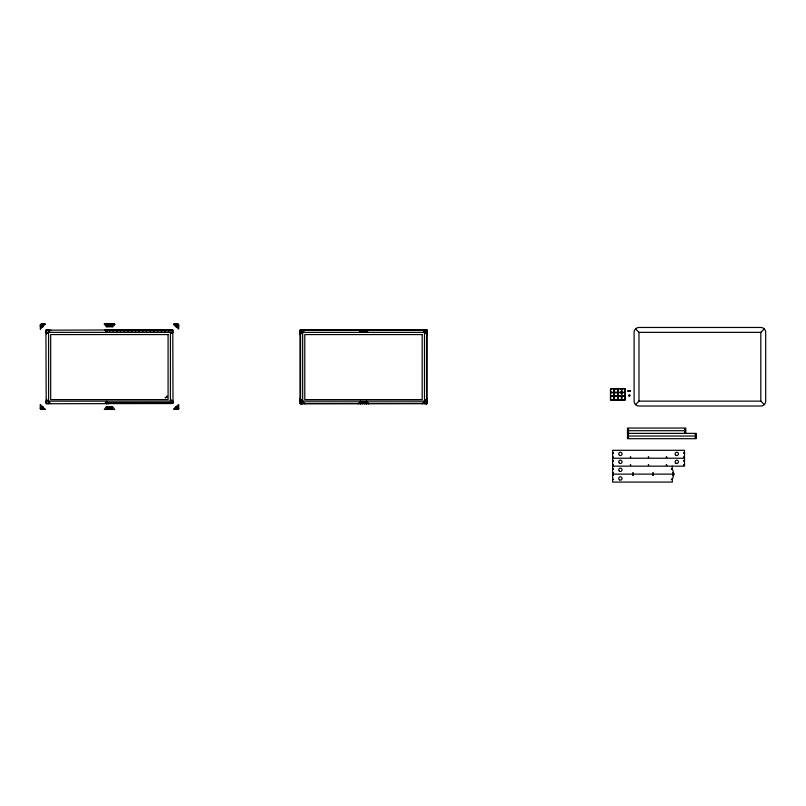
<?xml version="1.0" encoding="UTF-8"?>
<svg xmlns="http://www.w3.org/2000/svg" width="806" height="806" viewBox="0 0 806 806"><rect width="100%" height="100%" fill="white"/><g stroke="black" fill="none" stroke-linecap="round" stroke-linejoin="round"><path stroke-width="1.21" d="M300.567 403.806L300.013 403.252L300.013 330.248L300.567 329.624L304.89 329.624L299.943 334.571L300.285 329.765L427.049 329.906L426.948 403.695L300.567 403.877L299.943 403.252L299.943 398.93L304.89 403.877M672.426 466.17L672.204 468.357L673.977 474.119L672.204 479.892L672.426 482.079L612.62 482.079L612.62 450.302L684.516 450.302L684.516 466.17L612.62 466.17M610.525 389.993L611.593 388.895M610.525 393.691L611.593 392.593M615.29 388.895L614.232 389.993L613.074 388.895M613.074 392.411L614.142 391.323L615.29 392.411M610.525 397.388L611.593 396.29M615.29 392.593L614.232 393.691L613.074 392.593M618.998 388.895L617.93 389.993L616.771 388.895M613.074 396.109L614.142 395.021L615.29 396.109M616.771 392.411L617.839 391.323L618.998 392.411M615.29 396.29L614.232 397.388L613.074 396.29M618.998 392.593L617.93 393.691L616.771 392.593M622.695 388.895L621.628 389.993L620.469 388.895M613.074 399.806L614.142 398.718L615.29 399.806M616.771 396.109L617.839 395.021L618.998 396.109M620.469 392.411L621.537 391.323L622.695 392.411M618.998 396.29L617.93 397.388L616.771 396.29M622.695 392.593L621.628 393.691L620.469 392.593M616.771 399.806L617.839 398.718L618.998 399.806M620.469 396.109L621.537 395.021L622.695 396.109M624.176 392.411L625.285 391.323M622.695 396.29L621.628 397.388L620.469 396.29M620.469 399.806L621.537 398.718L622.695 399.806M624.176 396.109L625.285 395.021M624.176 399.806L625.285 398.718M40.3 325.483L41.711 324.072M177.28 409.428L178.69 408.017M178.066 409.428L178.69 408.803M299.943 331.034L301.343 329.624M366.69 332.354L368.805 329.624L358.368 329.624L360.484 332.354M360.484 401.146L358.368 403.877M425.83 403.877L427.23 402.476M426.616 403.877L427.17 402.698M635.521 404.612L638.987 401.146L760.814 401.146L764.279 404.612M635.521 328.888L638.987 332.354L760.814 332.354L764.279 328.888M45.247 324.143L41.479 324.143L40.371 325.251M104.276 324.143L114.704 324.143M173.733 324.143L177.511 324.143L178.62 325.251M106.835 324.697L112.155 324.697M110.16 325.11L110.754 325.402M110.16 325.261L110.754 325.261M108.246 325.402L108.83 325.402M107.803 325.553L107.359 324.959M108.246 325.553L108.83 325.553M109.425 325.553L109.868 324.959M107.803 325.705L107.208 324.959M108.095 325.705L111.782 325.705M108.095 325.846L111.933 325.846L111.933 324.818L107.057 324.818L107.057 325.846L108.095 326.138L108.095 324.959M40.371 326.803L43.03 326.803L43.03 324.143M178.62 326.803L175.96 326.803L175.96 324.143M40.3 329.029L45.247 324.072L40.925 324.072L40.3 324.697L40.371 329.029M50.778 330.248L46.466 330.248L46.466 334.52M104.629 330.248L172.514 330.248L172.514 332.767M364.262 330.661L364.846 330.954M45.912 330.803L46.466 330.803M107.621 330.803L173.068 330.803M300.013 330.803L300.567 330.803M362.337 330.803L362.932 331.105M364.262 330.803L364.846 330.803M426.616 330.803L427.17 330.803M362.337 330.954L362.932 330.954M361.894 331.246L361.3 331.246L361.451 330.51M362.186 331.246L365.884 331.246L365.884 330.51M362.186 331.397L366.025 331.397L366.025 330.359L361.159 330.359L361.159 331.397L362.186 331.689L362.186 330.51M45.912 332.354L173.068 332.354M300.013 332.354L427.17 332.354M427.23 334.571L422.284 329.624L426.616 329.624L427.17 330.248M625.234 389.993L624.176 388.895M628.267 390.608L628.599 391.051M610.485 391.323L611.593 392.411M610.515 392.472L625.244 392.472M610.485 392.502L625.285 392.502M625.234 393.691L624.176 392.593M610.485 395.021L611.593 396.109M625.234 397.388L624.176 396.29M165.361 397.6L166.358 397.6M610.485 398.718L611.593 399.806M427.23 398.93L422.284 403.877M610.515 399.867L625.244 399.867L625.285 388.804L610.485 388.804L610.485 399.897L625.285 399.897L625.244 388.835M45.912 401.146L173.068 401.146M300.013 401.146L427.17 401.146M364.987 402.103L361.148 402.103L361.148 403.141L366.025 403.141L366.025 402.103L364.987 401.811L364.987 402.99M361.29 402.254L364.987 402.254M365.279 402.254L365.874 402.99L365.279 402.406M363.657 402.406L363.214 402.99M364.252 402.406L364.836 402.406M45.912 402.698L46.466 402.698M107.621 402.698L173.068 402.698M300.013 402.698L300.567 402.698M362.327 402.698L362.922 402.698M362.922 402.849L362.327 402.849L362.771 402.547M361.29 402.99L361.884 402.406L361.884 402.99L365.279 402.99L365.279 401.962L365.138 402.99M50.778 403.252L46.466 403.252L46.466 398.98M104.629 403.252L172.514 403.252L172.514 400.743M427.17 403.252L300.567 403.252L300.567 330.248L426.616 330.248L426.616 403.806L426.062 403.252L426.062 403.806M40.3 404.481L45.247 409.428M40.371 406.698L43.03 406.698L43.03 409.357M178.62 406.698L175.96 406.698L175.96 409.357M110.896 407.655L107.057 407.655L107.057 408.692L111.923 408.692L111.923 407.655L110.896 407.362L110.896 408.541M110.896 407.806L107.198 407.806L107.198 408.541L107.792 407.947L107.792 408.541L111.188 408.541L111.188 407.504L111.037 408.541M111.188 407.806L111.782 407.806M110.15 407.947L110.744 408.098M111.188 407.947L111.782 408.541M40.371 408.249L41.479 409.357M108.236 408.249L108.82 408.249M177.511 409.357L178.62 408.803L178.69 404.481L173.733 408.803L173.733 409.428L178.066 409.357L178.62 408.249M108.236 408.39L108.82 408.39M106.835 408.803L112.155 408.803M45.247 409.357L40.925 409.428L40.3 408.803L40.371 404.481M627.491 430.706L685.745 430.706M627.491 433.366L696.283 433.366L696.283 438.696L627.491 438.696L627.491 428.046L685.745 428.046L685.745 433.366M627.491 436.036L696.283 436.036M612.62 458.231L684.516 458.231M612.62 474.119L673.977 474.119M425.83 329.624L427.23 331.034M366.69 401.146L368.805 403.877M299.943 402.476L301.343 403.877M177.28 324.072L178.69 325.483M178.066 408.249L178.62 408.803M177.511 408.803L178.066 409.357M40.3 408.017L41.711 409.428M760.814 332.354L760.814 401.146M638.987 332.354L638.987 401.146M629.939 391.051L629.829 390.537L629.496 391.051M628.267 390.537L628.156 391.051M621.587 388.804L621.587 399.897M621.547 388.835L621.547 399.867M617.88 388.804L617.88 399.897L617.849 388.835M614.182 388.804L614.182 399.897L614.152 388.835M426.062 329.694L426.062 330.248M424.5 329.694L424.5 403.806M366.357 329.624L366.468 330.248M366.478 403.252L366.357 403.877M366.246 329.694L366.246 332.354M366.246 401.146L366.256 403.806M365.733 330.51L365.289 331.105L365.289 330.51M365.581 330.359L365.581 330.964L365.44 330.359M365.581 402.537L365.581 403.141M365.43 402.537L365.43 403.141M364.997 330.51L365.138 331.246M364.705 329.694L364.695 330.248M364.705 403.252L364.705 403.806M364.262 330.51L364.262 331.246M364.252 402.99L364.252 401.811L363.657 402.99M364.111 330.51L364.111 331.246M364.1 402.99L364.1 401.962L363.949 402.99M363.959 330.51L363.959 331.105L363.516 330.51M363.818 330.51L363.818 331.105M363.506 402.406L363.506 402.99M363.375 330.51L363.375 331.689L362.932 330.51M363.365 402.406L363.365 402.99M363.224 330.51L363.224 331.538M363.073 330.51L363.073 331.538M363.063 402.254L363.063 402.99M362.922 402.254L362.922 402.99M362.468 329.694L362.478 330.248M362.468 403.252L362.478 403.806M362.176 402.254L362.176 402.99M362.045 330.51L362.045 331.538M362.035 402.254L362.035 402.99M361.894 330.51L361.894 331.538M361.743 330.359L361.743 330.964L361.602 330.359M361.733 402.537L361.733 403.141M361.592 402.537L361.592 403.141M360.816 329.624L360.927 332.354M360.927 401.146L360.816 403.877M360.705 329.694L360.705 330.248M360.705 403.252L360.705 403.806M302.673 329.694L302.673 403.806M301.122 329.694L301.122 330.248M301.122 403.252L301.122 403.806M170.409 332.354L170.409 401.146M168.766 330.248L168.766 330.863M168.766 402.657L168.766 403.252M168.686 330.248L168.686 330.863M168.686 402.657L168.686 403.252M165.069 330.248L165.069 330.863M165.069 402.657L165.069 403.252M164.988 330.248L164.988 330.863M164.988 402.657L164.988 403.252M157.674 330.248L157.674 330.863M157.674 402.657L157.674 403.252M157.583 330.248L157.583 330.863M157.583 402.657L157.583 403.252M153.976 330.248L153.976 330.863M153.976 402.657L153.976 403.252M153.886 330.248L153.886 330.863M153.886 402.657L153.886 403.252M146.581 330.248L146.581 330.863M146.581 402.657L146.581 403.252M146.491 330.248L146.491 330.863M146.491 402.657L146.491 403.252M142.884 330.248L142.884 330.863M142.884 402.657L142.884 403.252M142.793 330.248L142.793 330.863M142.793 402.657L142.793 403.252M139.186 330.248L139.186 330.863M139.186 402.657L139.186 403.252M139.095 330.248L139.095 330.863M139.095 402.657L139.095 403.252M135.479 330.248L135.479 330.863M135.479 402.657L135.479 403.252M135.398 330.248L135.398 330.863M135.398 402.657L135.398 403.252M128.083 330.248L128.083 330.863M128.083 402.657L128.083 403.252M128.003 330.248L128.003 330.863M128.003 402.657L128.003 403.252M124.386 330.248L124.386 330.863M124.386 402.657L124.386 403.252M124.295 330.248L124.295 330.863M124.295 402.657L124.295 403.252M116.991 330.248L116.991 330.863M116.991 402.657L116.991 403.252M116.9 330.248L116.9 330.863M116.9 402.657L116.9 403.252M113.293 330.248L113.293 330.863M113.293 402.657L113.293 403.252M113.203 330.248L113.203 330.863M113.203 402.657L113.203 403.252M112.377 408.803L112.377 409.357M112.266 324.072L112.155 326.803M112.155 406.698L112.266 409.428M111.641 324.959L111.198 325.553L111.198 324.959M111.49 324.818L111.49 325.412L111.349 324.818M111.48 408.088L111.48 408.692M111.339 408.088L111.339 408.692M111.047 324.959L111.047 325.705M110.906 324.959L110.906 325.705M110.613 408.803L110.613 409.357M110.16 324.959L110.16 325.705M110.15 408.541L110.15 407.362L109.707 408.541M110.019 324.959L110.019 325.705M110.009 408.541L109.858 407.504L109.858 408.541M109.717 324.959L109.717 325.553M109.425 324.959L109.576 325.553M109.566 408.541L109.122 407.947L109.122 408.541M109.273 324.959L108.83 326.138L108.83 324.959M109.415 407.947L109.263 408.541M109.132 324.959L109.132 325.997M108.981 324.959L108.981 325.997M108.971 407.806L108.971 408.541M108.82 407.806L108.82 408.541M108.387 329.694L108.387 330.248M108.387 403.252L108.387 403.806M108.377 408.803L108.377 409.357M108.085 407.806L108.085 408.541M107.944 324.959L107.944 325.997M107.933 407.806L107.933 408.541M107.803 324.959L107.803 325.997M107.651 324.818L107.651 325.412L107.5 324.818M107.641 408.088L107.641 408.692M107.5 408.088L107.5 408.692M106.835 324.143L106.835 326.803M106.835 329.694L106.835 332.354M106.835 401.146L106.835 403.806M106.835 406.698L106.835 409.357M106.614 329.694L106.614 330.248M106.614 403.252L106.614 403.806M106.614 408.803L106.724 409.428M48.582 329.694L48.582 403.806M47.02 329.694L47.02 330.248M47.02 403.252L47.02 403.806M45.922 330.178L46.194 403.735L172.998 403.534L172.796 329.765L45.922 330.178M612.903 452.982L613.447 453.103L612.903 452.982M612.903 457.093L613.426 457.264L612.943 456.982M612.903 460.921L613.447 461.032L612.903 460.921M612.903 465.022L613.426 465.193L612.943 464.921M612.903 468.85L613.447 468.971L612.903 468.85M612.903 472.961L613.426 473.122L612.943 472.85M612.903 475.177L613.426 475.349L612.923 475.117M612.903 479.278L613.447 479.399L612.903 479.278M628.972 395.504L629.617 395.635L628.992 395.434M630.322 457.093L630.846 457.264L630.373 456.982M630.322 465.022L630.846 465.193L630.373 464.921M632.871 472.961L633.415 473.072L632.891 472.9M632.871 475.177L633.415 475.288L632.891 475.117M648.296 457.093L648.82 457.264L648.346 456.982M648.296 465.022L648.82 465.193L648.346 464.921M652.85 472.961L653.374 473.122L652.89 472.85M652.85 475.177L653.384 475.288L652.86 475.117M666.27 457.093L666.814 457.204L666.27 457.093M666.27 465.022L666.814 465.143L666.27 465.022M671.378 468.85L671.922 468.971L671.378 468.85M671.378 479.278L671.922 479.399L671.378 479.278M672.708 472.961L673.232 473.122L672.758 472.85M672.708 475.177L673.232 475.349L672.728 475.117M683.69 452.982L684.234 453.103L683.69 452.982M683.69 457.093L684.213 457.264L683.74 456.982M683.69 460.921L684.234 461.032L683.69 460.921M683.69 465.022L684.213 465.193L683.74 464.921M46.98 333.11L47.483 333.321L47.01 333.049M49.146 330.954L49.68 331.095L49.146 330.954M46.98 400.239L47.483 400.451L47.01 400.179M49.146 402.406L49.65 402.617L49.166 402.345M105.727 330.954L106.271 331.095L105.727 330.954M105.727 402.406L106.241 402.617L105.757 402.345M171.476 333.11L172.01 333.261L171.497 333.049M171.476 400.239L172.01 400.391L171.497 400.179M301.071 333.11L301.585 333.321L301.101 333.049M303.237 330.954L303.771 331.095L303.237 330.954M301.071 400.239L301.585 400.451L301.101 400.179M303.237 402.406L303.741 402.617L303.268 402.345M359.829 330.954L360.363 331.095L359.829 330.954M366.811 330.954L367.355 331.095L366.811 330.954M359.829 402.406L360.332 402.617L359.849 402.345M366.811 402.406L367.324 402.617L366.841 402.345M423.402 330.954L423.936 331.095L423.402 330.954M425.568 333.11L426.072 333.321L425.598 333.049M423.402 402.406L423.916 402.617L423.432 402.345M425.568 400.239L426.102 400.391L425.598 400.179M628.055 429.306L628.589 429.447L628.055 429.306M628.055 431.966L628.589 432.107L628.055 431.966M628.055 434.625L628.589 434.777L628.076 434.565M628.055 437.295L628.589 437.436L628.076 437.225M684.637 429.306L685.181 429.447L684.637 429.306M684.637 431.966L685.181 432.107L684.637 431.966M695.185 434.625L695.719 434.777L695.205 434.565M695.185 437.295L695.719 437.436L695.205 437.225M41.418 325.332L41.005 325.735L41.962 326.702L42.92 325.735L41.962 324.778L42.103 325.745L41.418 325.332M41.418 325.604L41.962 326.42L42.647 325.735L41.962 325.05L41.962 326.148L41.418 325.604M114.704 324.697L112.598 326.803L106.382 326.803L104.276 324.072L114.704 324.072L114.704 324.697M41.962 406.798L41.005 407.765L41.972 407.614L41.962 408.723L42.92 407.765L41.962 406.798M41.962 407.08L41.277 407.765L42.375 407.765L41.962 408.451L42.647 407.765L41.962 407.08M177.028 324.778L176.061 325.735L177.028 326.702L177.985 325.735L177.018 325.886L177.028 324.778M177.028 325.05L176.343 325.735L177.028 326.42L177.713 325.735L176.615 325.735L177.028 325.05M106.382 406.698L104.276 409.428L114.704 409.428L112.598 406.698L106.382 406.698M166.419 397.096L165.19 397.711L166.973 397.156L166.973 395.937L166.419 397.096M177.048 406.829L176.091 407.786L177.048 408.743L177.038 407.645L178.005 407.786L177.048 406.829M177.048 407.101L176.363 407.786L177.048 408.471L177.048 407.373L177.733 407.786L177.048 407.101M301.061 330.873L300.648 331.286L301.605 332.243L302.562 331.286L301.605 330.329L301.746 331.296L301.061 330.873M301.061 331.145L301.605 331.971L302.29 331.286L301.605 330.601L301.605 331.699L301.061 331.145M301.605 401.257L300.648 402.214L301.615 402.073L301.605 403.171L302.562 402.214L301.605 401.257M301.605 401.529L300.92 402.214L302.018 402.214L301.605 402.899L302.29 402.214L301.605 401.529M425.568 330.329L424.611 331.286L425.568 332.243L426.535 331.286L425.558 331.427L425.568 330.329M425.568 330.601L424.883 331.286L425.568 331.971L426.253 331.286L425.155 331.286L425.568 330.601M425.598 401.277L424.631 402.234L425.598 403.202L425.447 402.234L426.555 402.234L425.598 401.277M425.598 401.549L424.913 402.234L425.598 402.929L425.598 401.831L426.283 402.234L425.598 401.549M629.657 391.273L628.489 391.273L629.657 391.273M178.066 324.072L173.733 324.072L173.733 324.697L178.69 329.029L178.69 324.697L178.066 324.072M760.814 327.468L638.987 327.468A4.856 4.856 0 0 0 634.1 332.354L634.1 401.146A4.856 4.856 0 0 0 638.987 406.033L760.814 406.033A4.856 4.856 0 0 0 765.7 401.146L765.7 332.354A4.856 4.856 0 0 0 760.814 327.468M168.081 334.571L50.687 334.571L50.687 399.595L168.081 399.595L168.081 334.571M422.173 334.571L304.779 334.571L304.779 399.595L422.173 399.595L422.173 334.571M630.05 390.829L628.045 391.051L630.05 390.829M629.798 395.071L628.801 395.071L628.801 396.068L629.798 396.068L629.798 395.071M625.244 396.169L610.515 396.169L625.285 396.199M161.371 330.863L161.371 330.248L161.281 330.863M161.371 403.252L161.371 402.657L161.281 403.252M150.279 330.863L150.279 330.248L150.188 330.863M150.279 403.252L150.279 402.657L150.188 403.252M131.781 330.863L131.781 330.248L131.7 330.863M131.781 403.252L131.781 402.657L131.7 403.252M120.688 330.863L120.688 330.248L120.598 330.863M120.688 403.252L120.688 402.657L120.598 403.252M109.596 330.863L109.596 330.248L109.505 330.863M109.596 403.252L109.596 402.657L109.505 403.252M619.552 471.238A1.662 1.662 0 0 0 622.051 469.797A1.662 1.662 0 0 0 619.552 468.357A1.662 1.662 0 0 0 619.552 471.238M619.552 463.279A1.662 1.662 0 0 0 622.051 461.838A1.662 1.662 0 0 0 619.552 460.397A1.662 1.662 0 0 0 619.552 463.279M675.922 463.279A1.662 1.662 0 0 0 678.41 461.838A1.662 1.662 0 0 0 675.922 460.397A1.662 1.662 0 0 0 675.922 463.279M619.552 455.35A1.662 1.662 0 0 0 622.051 453.909A1.662 1.662 0 0 0 619.552 452.468A1.662 1.662 0 0 0 619.552 455.35M675.922 455.35A1.662 1.662 0 0 0 678.41 453.909A1.662 1.662 0 0 0 675.922 452.468A1.662 1.662 0 0 0 675.922 455.35M619.552 479.892A1.662 1.662 0 0 0 622.051 478.452A1.662 1.662 0 0 0 619.552 477.011A1.662 1.662 0 0 0 619.552 479.892"/></g></svg>
